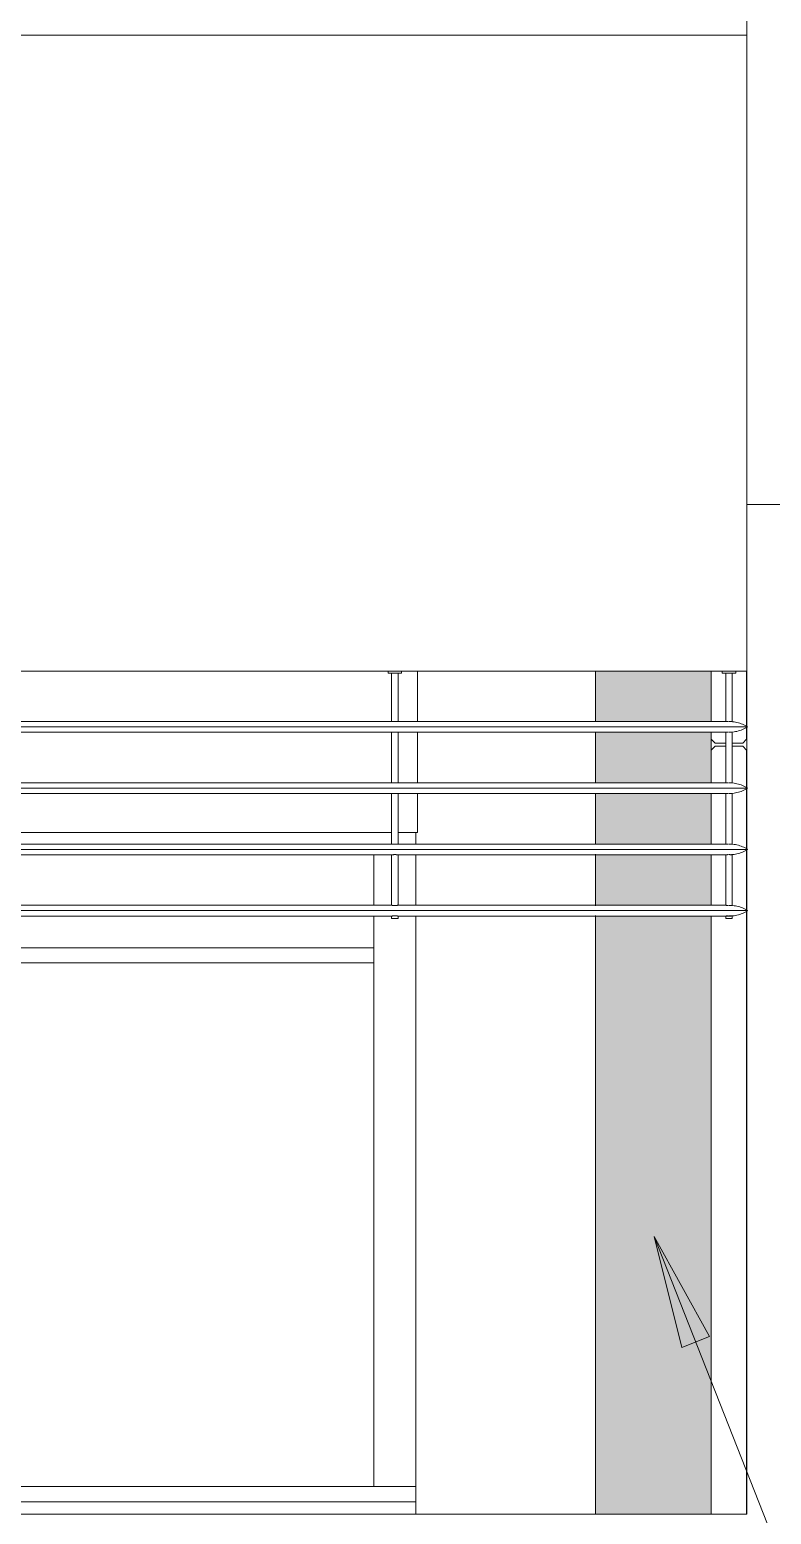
# Model space of a CAD drawing. Header units: metres. Extents: x -199 to 506, y -5 to 23.
# Drawn here: x 9.35 to 12.29, y 0 to 5.88 of the extents above; entities that cross this region are included whole.
import ezdxf

# ---------------------------------------------------------------- set-up
doc = ezdxf.new("R2010")
doc.units = ezdxf.units.M
doc.linetypes.add('01_Grid', pattern=[1.74, 1.2, -0.27, 0, -0.27])
for name, color, linetype, lineweight in [('03EJES-1', 1, '01_Grid', 5), ('06MUR', 8, 'Continuous', 9), ('06MUREXT', 92, 'Continuous', 9), ('26VENT', 144, 'Continuous', 5), ('29NOTAS-1', 10, 'Continuous', 5), ('46BANQ', 8, 'Continuous', 5), ('54ESTRUCTURA', 1, 'Continuous', 9), ('54ESTRUCTURA-1', 152, 'Continuous', 9), ('70LINEA', 1, 'Continuous', 13)]:
    doc.layers.add(name, color=color, linetype=linetype, lineweight=lineweight)

# ---------------------------------------------------------------- blocks, each defined once
blk = doc.blocks.new('Rectangular Mullion - 60x167-7717803-600rNorthElevEjeA Paint')
at = {"layer": '26VENT'}
for p, q in [((9.2624, 0.11), (10.8817, 0.11)), ((10.8817, 0.11), (10.8817, 0.05)), ((9.2624, 0.05), (10.8817, 0.05))]:
    blk.add_line(p, q, dxfattribs=at)
blk = doc.blocks.new('Rectangular Mullion - 167x167-7717812-600rNorthElevEjeA Paint')
at = {"layer": '26VENT'}
for p, q in [((10.7147, 2.4115), (10.7147, 2.6127)), ((10.8817, 2.4114), (10.8817, 2.6128)), ((10.7147, 2.2136), (10.7147, 2.37)), ((10.8817, 2.2136), (10.8817, 2.3701))]:
    blk.add_line(p, q, dxfattribs=at)
blk = doc.blocks.new('Rectangular Mullion - 167x167-7717813-600rNorthElevEjeA Paint')
at = {"layer": '26VENT'}
for p, q in [((10.7147, 0.11), (10.7147, 2.2136)), ((10.8817, 0.11), (10.8817, 2.2136)), ((10.8817, 0.11), (10.7147, 0.11))]:
    blk.add_line(p, q, dxfattribs=at)
blk = doc.blocks.new('Rectangular Mullion - 60x167-7717808-600rNorthElevEjeA Paint')
at = {"layer": '26VENT'}
blk.add_line((10.8817, 2.7), (10.8817, 2.6541), dxfattribs=at)
blk = doc.blocks.new('Rectangular Mullion - 60x167-7717809-600rNorthElevEjeA Paint')
at = {"layer": '26VENT'}
for p, q in [((10.7147, 2.2436), (9.2624, 2.2436)), ((10.7147, 2.2436), (10.7147, 2.1836)), ((10.7147, 2.1836), (9.2624, 2.1836))]:
    blk.add_line(p, q, dxfattribs=at)
blk = doc.blocks.new('Curtain Wall Curb-Concrete-01 - Curtain Wall Curb-Concrete-01-7040853-600rNorthElevEjeA Paint')
at = {"layer": '46BANQ'}
for p in [(6.3246, 0.05), (10.8817, 0)]:
    blk.add_line(p, (10.8817, 0.05), dxfattribs=at)
blk = doc.blocks.new('Solar Shade-Aluminium-01 - Solar Shade-Aluminium-01-7044055-600rNorthElevEjeA Paint')
at = {"layer": '06MUR'}
for p, q in [((10.7712, 3.34), (10.7712, 3.332)), ((10.8251, 3.332), (10.7712, 3.332)), ((10.7855, 3.332), (10.7855, 3.14)), ((10.8109, 3.14), (10.8109, 3.332)), ((10.8251, 3.332), (10.8251, 3.34)), ((12.0942, 3.34), (12.0942, 3.332)), ((12.1481, 3.332), (12.0942, 3.332)), ((12.1085, 3.332), (12.1085, 3.14)), ((12.1339, 3.1394), (12.1339, 3.332)), ((12.1339, 3.1394), (12.1339, 3.332)), ((12.1481, 3.332), (12.1481, 3.34)), ((0.339, 3.1187), (12.1952, 3.1187)), ((10.7855, 3.14), (9.2751, 3.14)), ((12.1085, 3.14), (10.8109, 3.14)), ((9.2751, 3.0974), (10.7855, 3.0974)), ((10.7855, 3.0974), (10.7855, 2.8974)), ((10.8109, 2.8974), (10.8109, 3.0974)), ((10.8109, 3.0974), (12.1085, 3.0974)), ((12.1085, 3.0974), (12.1085, 2.8974)), ((12.1339, 2.8968), (12.1339, 3.0979)), ((10.7855, 2.8974), (9.2751, 2.8974)), ((12.1085, 2.8974), (10.8109, 2.8974)), ((0.339, 2.876), (12.1952, 2.876)), ((9.2751, 2.8547), (10.7855, 2.8547)), ((10.7855, 2.8547), (10.7855, 2.6547)), ((10.8109, 2.6547), (10.8109, 2.8547)), ((10.8109, 2.8547), (12.1085, 2.8547)), ((12.1085, 2.8547), (12.1085, 2.6547)), ((12.1339, 2.6542), (12.1339, 2.8553)), ((10.7855, 2.6547), (9.2751, 2.6547)), ((12.1085, 2.6547), (10.8109, 2.6547)), ((0.339, 2.6334), (12.1952, 2.6334)), ((9.2751, 2.6121), (10.7855, 2.6121)), ((10.7855, 2.6121), (10.7855, 2.4121)), ((10.8109, 2.4121), (10.8109, 2.6121)), ((10.8109, 2.6121), (12.1085, 2.6121)), ((12.1085, 2.6121), (12.1085, 2.4121)), ((12.1339, 2.4115), (12.1339, 2.6127)), ((10.7855, 2.4121), (9.2751, 2.4121)), ((12.1085, 2.4121), (10.8109, 2.4121)), ((0.339, 2.3908), (12.1952, 2.3908)), ((9.2751, 2.3695), (10.7855, 2.3695)), ((10.7855, 2.3695), (10.7855, 2.36)), ((10.8109, 2.36), (10.7855, 2.36)), ((10.7855, 2.36), (10.8109, 2.36)), ((10.8109, 2.36), (10.8109, 2.3695)), ((10.8109, 2.3695), (12.1085, 2.3695)), ((12.1085, 2.37), (12.1085, 2.36)), ((12.1085, 2.37), (12.1085, 2.36)), ((12.1085, 2.37), (12.1085, 2.36)), ((12.1085, 2.37), (12.1085, 2.36)), ((12.1085, 2.3695), (12.1085, 2.36)), ((12.1339, 2.36), (12.1085, 2.36)), ((12.1085, 2.36), (12.1339, 2.36)), ((12.1339, 2.36), (12.1085, 2.36)), ((12.1085, 2.36), (12.1339, 2.36)), ((12.1339, 2.36), (12.1085, 2.36)), ((12.1085, 2.36), (12.1339, 2.36)), ((12.1339, 2.36), (12.1085, 2.36)), ((12.1085, 2.36), (12.1339, 2.36)), ((12.1339, 2.36), (12.1085, 2.36)), ((12.1085, 2.36), (12.1339, 2.36)), ((12.1339, 2.36), (12.1339, 2.37)), ((12.1339, 2.36), (12.1339, 2.37)), ((12.1339, 2.36), (12.1339, 2.37)), ((12.1339, 2.36), (12.1339, 2.37)), ((12.1339, 2.36), (12.1339, 2.37))]:
    blk.add_line(p, q, dxfattribs=at)
for points, knots in [([(10.7855, 3.14), (10.7855, 3.14), (10.7861, 3.1399), (10.788, 3.1398), (10.7899, 3.1397), (10.7922, 3.1395), (10.7944, 3.1395), (10.7962, 3.1394), (10.7981, 3.1394), (10.8002, 3.1394), (10.8025, 3.1395), (10.8045, 3.1396), (10.8064, 3.1397), (10.8079, 3.1398), (10.8092, 3.1399), (10.8105, 3.14), (10.8108, 3.14), (10.8109, 3.14)], [-1, -1, -1, -1, -0.861111, -0.791667, -0.722222, -0.652778, -0.583333, -0.548611, -0.513889, -0.444444, -0.388889, -0.333333, -0.277778, -0.222222, -0.166667, -0.111111, 0, 0, 0, 0]), ([(12.1085, 3.14), (12.1085, 3.14), (12.1087, 3.14), (12.1101, 3.1399), (12.1127, 3.1397), (12.1152, 3.1395), (12.116, 3.1395)], [-1, -1, -1, -1, -0.9, -0.8, -0.6, -0.510138, -0.510138, -0.510138, -0.510138]), ([(12.1301, 3.1397), (12.1313, 3.1396), (12.1327, 3.1395), (12.1334, 3.1395), (12.1336, 3.1394)], [-1, -1, -1, -1, -0.5, -0.25, -0.25, -0.25, -0.25]), ([(10.8109, 3.0974), (10.8108, 3.0974), (10.8103, 3.0974), (10.8083, 3.0976), (10.8064, 3.0977), (10.8041, 3.0978), (10.8019, 3.0979), (10.8001, 3.0979), (10.7983, 3.098), (10.7961, 3.0979), (10.7938, 3.0979), (10.7918, 3.0978), (10.79, 3.0977), (10.7884, 3.0976), (10.7871, 3.0975), (10.7862, 3.0974), (10.7856, 3.0974), (10.7855, 3.0974), (10.7855, 3.0974)], [-1, -1, -1, -1, -0.861111, -0.791667, -0.722222, -0.652778, -0.583333, -0.548611, -0.513889, -0.444444, -0.388889, -0.333333, -0.277778, -0.222222, -0.166667, -0.111111, -0.055556, 0, 0, 0, 0]), ([(12.116, 3.0979), (12.1152, 3.0978), (12.1135, 3.0977), (12.1114, 3.0976), (12.1097, 3.0975), (12.1087, 3.0974), (12.1085, 3.0974), (12.1085, 3.0974)], [-0.489862, -0.489862, -0.489862, -0.489862, -0.4, -0.3, -0.2, -0.1, 0, 0, 0, 0]), ([(12.1336, 3.0979), (12.1334, 3.0979), (12.1327, 3.0978), (12.1313, 3.0977), (12.1301, 3.0977)], [-0.75, -0.75, -0.75, -0.75, -0.5, 0, 0, 0, 0]), ([(10.7855, 2.8974), (10.7855, 2.8974), (10.7861, 2.8973), (10.788, 2.8972), (10.7899, 2.897), (10.7922, 2.8969), (10.7944, 2.8968), (10.7962, 2.8968), (10.7981, 2.8968), (10.8002, 2.8968), (10.8025, 2.8968), (10.8045, 2.8969), (10.8064, 2.897), (10.8079, 2.8971), (10.8092, 2.8972), (10.8105, 2.8973), (10.8108, 2.8974), (10.8109, 2.8974)], [-1, -1, -1, -1, -0.861111, -0.791667, -0.722222, -0.652778, -0.583333, -0.548611, -0.513889, -0.444444, -0.388889, -0.333333, -0.277778, -0.222222, -0.166667, -0.111111, 0, 0, 0, 0]), ([(12.1085, 2.8974), (12.1085, 2.8974), (12.1087, 2.8973), (12.1101, 2.8972), (12.1127, 2.897), (12.1152, 2.8969), (12.116, 2.8969)], [-1, -1, -1, -1, -0.9, -0.8, -0.6, -0.510138, -0.510138, -0.510138, -0.510138]), ([(12.1301, 2.8971), (12.1313, 2.897), (12.1327, 2.8969), (12.1334, 2.8968), (12.1336, 2.8968)], [-1, -1, -1, -1, -0.5, -0.25, -0.25, -0.25, -0.25]), ([(10.8109, 2.8547), (10.8108, 2.8547), (10.8103, 2.8548), (10.8083, 2.8549), (10.8064, 2.8551), (10.8041, 2.8552), (10.8019, 2.8553), (10.8001, 2.8553), (10.7983, 2.8553), (10.7961, 2.8553), (10.7938, 2.8552), (10.7918, 2.8552), (10.79, 2.8551), (10.7884, 2.855), (10.7871, 2.8549), (10.7862, 2.8548), (10.7856, 2.8547), (10.7855, 2.8547), (10.7855, 2.8547)], [-1, -1, -1, -1, -0.861111, -0.791667, -0.722222, -0.652778, -0.583333, -0.548611, -0.513889, -0.444444, -0.388889, -0.333333, -0.277778, -0.222222, -0.166667, -0.111111, -0.055556, 0, 0, 0, 0]), ([(12.116, 2.8552), (12.1152, 2.8552), (12.1135, 2.8551), (12.1114, 2.855), (12.1097, 2.8548), (12.1087, 2.8548), (12.1085, 2.8547), (12.1085, 2.8547)], [-0.489862, -0.489862, -0.489862, -0.489862, -0.4, -0.3, -0.2, -0.1, 0, 0, 0, 0]), ([(12.1336, 2.8553), (12.1334, 2.8553), (12.1327, 2.8552), (12.1313, 2.8551), (12.1301, 2.855)], [-0.75, -0.75, -0.75, -0.75, -0.5, 0, 0, 0, 0]), ([(10.7855, 2.6547), (10.7855, 2.6547), (10.7861, 2.6547), (10.788, 2.6545), (10.7899, 2.6544), (10.7922, 2.6543), (10.7944, 2.6542), (10.7962, 2.6542), (10.7981, 2.6541), (10.8002, 2.6542), (10.8025, 2.6542), (10.8045, 2.6543), (10.8064, 2.6544), (10.8079, 2.6545), (10.8092, 2.6546), (10.8105, 2.6547), (10.8108, 2.6547), (10.8109, 2.6547)], [-1, -1, -1, -1, -0.861111, -0.791667, -0.722222, -0.652778, -0.583333, -0.548611, -0.513889, -0.444444, -0.388889, -0.333333, -0.277778, -0.222222, -0.166667, -0.111111, 0, 0, 0, 0]), ([(12.1085, 2.6547), (12.1085, 2.6547), (12.1087, 2.6547), (12.1101, 2.6546), (12.1127, 2.6544), (12.1152, 2.6543), (12.116, 2.6542)], [-1, -1, -1, -1, -0.9, -0.8, -0.6, -0.510138, -0.510138, -0.510138, -0.510138]), ([(12.1301, 2.6544), (12.1313, 2.6544), (12.1327, 2.6543), (12.1334, 2.6542), (12.1336, 2.6542)], [-1, -1, -1, -1, -0.5, -0.25, -0.25, -0.25, -0.25]), ([(10.8109, 2.6121), (10.8108, 2.6121), (10.8103, 2.6122), (10.8083, 2.6123), (10.8064, 2.6124), (10.8041, 2.6126), (10.8019, 2.6126), (10.8001, 2.6127), (10.7983, 2.6127), (10.7961, 2.6127), (10.7938, 2.6126), (10.7918, 2.6125), (10.79, 2.6124), (10.7884, 2.6123), (10.7871, 2.6122), (10.7862, 2.6122), (10.7856, 2.6121), (10.7855, 2.6121), (10.7855, 2.6121)], [-1, -1, -1, -1, -0.861111, -0.791667, -0.722222, -0.652778, -0.583333, -0.548611, -0.513889, -0.444444, -0.388889, -0.333333, -0.277778, -0.222222, -0.166667, -0.111111, -0.055556, 0, 0, 0, 0]), ([(12.116, 2.6126), (12.1152, 2.6126), (12.1135, 2.6125), (12.1114, 2.6123), (12.1097, 2.6122), (12.1087, 2.6121), (12.1085, 2.6121), (12.1085, 2.6121)], [-0.489862, -0.489862, -0.489862, -0.489862, -0.4, -0.3, -0.2, -0.1, 0, 0, 0, 0]), ([(12.1336, 2.6127), (12.1334, 2.6126), (12.1327, 2.6126), (12.1313, 2.6125), (12.1301, 2.6124)], [-0.75, -0.75, -0.75, -0.75, -0.5, 0, 0, 0, 0]), ([(10.7855, 2.4121), (10.7855, 2.4121), (10.7861, 2.412), (10.788, 2.4119), (10.7899, 2.4118), (10.7922, 2.4116), (10.7944, 2.4116), (10.7962, 2.4115), (10.7981, 2.4115), (10.8002, 2.4115), (10.8025, 2.4116), (10.8045, 2.4117), (10.8064, 2.4118), (10.8079, 2.4119), (10.8092, 2.412), (10.8105, 2.4121), (10.8108, 2.4121), (10.8109, 2.4121)], [-1, -1, -1, -1, -0.861111, -0.791667, -0.722222, -0.652778, -0.583333, -0.548611, -0.513889, -0.444444, -0.388889, -0.333333, -0.277778, -0.222222, -0.166667, -0.111111, 0, 0, 0, 0]), ([(12.1085, 2.4121), (12.1085, 2.4121), (12.1087, 2.4121), (12.1101, 2.412), (12.1127, 2.4118), (12.1152, 2.4116), (12.116, 2.4116)], [-1, -1, -1, -1, -0.9, -0.8, -0.6, -0.510138, -0.510138, -0.510138, -0.510138]), ([(12.1301, 2.4118), (12.1313, 2.4117), (12.1327, 2.4116), (12.1334, 2.4116), (12.1336, 2.4115)], [-1, -1, -1, -1, -0.5, -0.25, -0.25, -0.25, -0.25]), ([(10.8109, 2.3695), (10.8108, 2.3695), (10.8103, 2.3695), (10.8083, 2.3697), (10.8064, 2.3698), (10.8041, 2.3699), (10.8019, 2.37), (10.8001, 2.37), (10.7983, 2.37), (10.7961, 2.37), (10.7938, 2.37), (10.7918, 2.3699), (10.79, 2.3698), (10.7884, 2.3697), (10.7871, 2.3696), (10.7862, 2.3695), (10.7856, 2.3695), (10.7855, 2.3695), (10.7855, 2.3695)], [-1, -1, -1, -1, -0.861111, -0.791667, -0.722222, -0.652778, -0.583333, -0.548611, -0.513889, -0.444444, -0.388889, -0.333333, -0.277778, -0.222222, -0.166667, -0.111111, -0.055556, 0, 0, 0, 0]), ([(10.7959, 2.37), (10.796, 2.37), (10.7966, 2.37), (10.7981, 2.37), (10.7995, 2.37), (10.8004, 2.37)], [-0.5555556, -0.5555556, -0.5555556, -0.5555556, -0.5486111, -0.5138889, -0.4444444, -0.4444444, -0.4444444, -0.4444444]), ([(12.1192, 2.37), (12.1172, 2.37), (12.1143, 2.3699), (12.1114, 2.3697), (12.1097, 2.3696), (12.1087, 2.3695), (12.1085, 2.3695), (12.1085, 2.3695)], [-0.6, -0.6, -0.6, -0.6, -0.4, -0.3, -0.2, -0.1, 0, 0, 0, 0]), ([(12.1122, 2.3698), (12.1129, 2.3697), (12.1144, 2.3696), (12.1181, 2.3695), (12.1232, 2.3694), (12.128, 2.3696), (12.1309, 2.3698), (12.1326, 2.3699), (12.1336, 2.37), (12.1338, 2.37), (12.1339, 2.37)], [-1, -1, -1, -1, -0.9, -0.8, -0.6, -0.4, -0.3, -0.2, -0.1, 0, 0, 0, 0]), ([(12.1148, 2.3696), (12.115, 2.3696), (12.1159, 2.3696), (12.1174, 2.3695), (12.1192, 2.3695), (12.1211, 2.3695), (12.1232, 2.3695), (12.1255, 2.3695), (12.1275, 2.3696), (12.1294, 2.3697), (12.1309, 2.3698), (12.1322, 2.3699), (12.1332, 2.37), (12.1337, 2.37), (12.1338, 2.37), (12.1339, 2.37)], [-0.6666667, -0.6666667, -0.6666667, -0.6666667, -0.6527778, -0.5833333, -0.5486111, -0.5138889, -0.4444444, -0.3888889, -0.3333333, -0.2777778, -0.2222222, -0.1666667, -0.1111111, -0.0555556, 0, 0, 0, 0]), ([(12.1339, 2.37), (12.1338, 2.37), (12.1332, 2.37), (12.1313, 2.3698), (12.1294, 2.3697), (12.1271, 2.3696), (12.1249, 2.3695), (12.1231, 2.3695), (12.1213, 2.3695), (12.1191, 2.3695), (12.1168, 2.3695), (12.1154, 2.3696), (12.1148, 2.3696)], [-1, -1, -1, -1, -0.8611111, -0.7916667, -0.7222222, -0.6527778, -0.5833333, -0.5486111, -0.5138889, -0.4444444, -0.3888889, -0.3333333, -0.3333333, -0.3333333, -0.3333333]), ([(12.1148, 2.3696), (12.115, 2.3696), (12.1159, 2.3696), (12.1174, 2.3695), (12.1192, 2.3695), (12.1211, 2.3695), (12.1232, 2.3695), (12.1255, 2.3695), (12.1275, 2.3696), (12.1294, 2.3697), (12.1309, 2.3698), (12.1322, 2.3699), (12.1332, 2.37), (12.1337, 2.37), (12.1338, 2.37), (12.1339, 2.37)], [-0.6666667, -0.6666667, -0.6666667, -0.6666667, -0.6527778, -0.5833333, -0.5486111, -0.5138889, -0.4444444, -0.3888889, -0.3333333, -0.2777778, -0.2222222, -0.1666667, -0.1111111, -0.0555556, 0, 0, 0, 0]), ([(12.1339, 2.37), (12.1338, 2.37), (12.1332, 2.37), (12.1313, 2.3698), (12.1294, 2.3697), (12.1271, 2.3696), (12.1249, 2.3695), (12.1231, 2.3695), (12.1213, 2.3695), (12.1191, 2.3695), (12.1168, 2.3695), (12.1154, 2.3696), (12.1148, 2.3696)], [-1, -1, -1, -1, -0.8611111, -0.7916667, -0.7222222, -0.6527778, -0.5833333, -0.5486111, -0.5138889, -0.4444444, -0.3888889, -0.3333333, -0.3333333, -0.3333333, -0.3333333]), ([(12.1148, 2.3696), (12.115, 2.3696), (12.1159, 2.3696), (12.1174, 2.3695), (12.1192, 2.3695), (12.1211, 2.3695), (12.1232, 2.3695), (12.1255, 2.3695), (12.1275, 2.3696), (12.1294, 2.3697), (12.1309, 2.3698), (12.1322, 2.3699), (12.1332, 2.37), (12.1337, 2.37), (12.1338, 2.37), (12.1339, 2.37)], [-0.6666667, -0.6666667, -0.6666667, -0.6666667, -0.6527778, -0.5833333, -0.5486111, -0.5138889, -0.4444444, -0.3888889, -0.3333333, -0.2777778, -0.2222222, -0.1666667, -0.1111111, -0.0555556, 0, 0, 0, 0]), ([(12.1339, 2.37), (12.1338, 2.37), (12.1332, 2.37), (12.1313, 2.3698), (12.1294, 2.3697), (12.1271, 2.3696), (12.1249, 2.3695), (12.1231, 2.3695), (12.1213, 2.3695), (12.1191, 2.3695), (12.1168, 2.3695), (12.1154, 2.3696), (12.1148, 2.3696)], [-1, -1, -1, -1, -0.8611111, -0.7916667, -0.7222222, -0.6527778, -0.5833333, -0.5486111, -0.5138889, -0.4444444, -0.3888889, -0.3333333, -0.3333333, -0.3333333, -0.3333333]), ([(12.1148, 2.3696), (12.115, 2.3696), (12.1159, 2.3696), (12.1174, 2.3695), (12.1192, 2.3695), (12.1211, 2.3695), (12.1232, 2.3695), (12.1255, 2.3695), (12.1275, 2.3696), (12.1294, 2.3697), (12.1309, 2.3698), (12.1322, 2.3699), (12.1332, 2.37), (12.1337, 2.37), (12.1338, 2.37), (12.1339, 2.37)], [-0.6666667, -0.6666667, -0.6666667, -0.6666667, -0.6527778, -0.5833333, -0.5486111, -0.5138889, -0.4444444, -0.3888889, -0.3333333, -0.2777778, -0.2222222, -0.1666667, -0.1111111, -0.0555556, 0, 0, 0, 0]), ([(12.1339, 2.37), (12.1338, 2.37), (12.1332, 2.37), (12.1313, 2.3698), (12.1294, 2.3697), (12.1271, 2.3696), (12.1249, 2.3695), (12.1231, 2.3695), (12.1213, 2.3695), (12.1191, 2.3695), (12.1168, 2.3695), (12.1154, 2.3696), (12.1148, 2.3696)], [-1, -1, -1, -1, -0.8611111, -0.7916667, -0.7222222, -0.6527778, -0.5833333, -0.5486111, -0.5138889, -0.4444444, -0.3888889, -0.3333333, -0.3333333, -0.3333333, -0.3333333]), ([(12.1336, 2.37), (12.1334, 2.37), (12.1327, 2.3699), (12.1313, 2.3698), (12.1301, 2.3698)], [-0.75, -0.75, -0.75, -0.75, -0.5, 0, 0, 0, 0])]:
    blk.add_open_spline(points, degree=3, knots=knots, dxfattribs=at)
for points in [[(12.1163, 3.1395), (12.1172, 3.1395), (12.1182, 3.1394), (12.1192, 3.1394)], [(12.1221, 3.1394), (12.1231, 3.1394), (12.1251, 3.1395), (12.1279, 3.1396), (12.1294, 3.1397), (12.1301, 3.1397)], [(12.1952, 3.1187), (12.1886, 3.1228), (12.175, 3.1299), (12.153, 3.137), (12.1378, 3.1392), (12.1301, 3.1397)], [(12.1301, 3.0977), (12.1378, 3.0982), (12.153, 3.1004), (12.175, 3.1075), (12.1886, 3.1146), (12.1952, 3.1187)], [(12.1339, 3.1394), (12.1338, 3.1394), (12.1337, 3.1394), (12.1335, 3.1395)], [(12.1192, 3.0979), (12.1182, 3.0979), (12.1172, 3.0979), (12.1163, 3.0979)], [(12.1301, 3.0977), (12.1294, 3.0977), (12.1279, 3.0978), (12.1251, 3.0979), (12.1231, 3.0979), (12.1221, 3.0979)], [(12.1163, 2.8969), (12.1172, 2.8968), (12.1182, 2.8968), (12.1192, 2.8968)], [(12.1221, 2.8968), (12.1231, 2.8968), (12.1251, 2.8968), (12.1279, 2.8969), (12.1294, 2.897), (12.1301, 2.8971)], [(12.1952, 2.876), (12.1886, 2.8801), (12.175, 2.8872), (12.153, 2.8943), (12.1378, 2.8966), (12.1301, 2.8971)], [(12.1192, 2.8553), (12.1182, 2.8553), (12.1172, 2.8553), (12.1163, 2.8552)], [(12.1301, 2.855), (12.1294, 2.8551), (12.1279, 2.8552), (12.1251, 2.8553), (12.1231, 2.8553), (12.1221, 2.8553)], [(12.1301, 2.855), (12.1378, 2.8555), (12.153, 2.8578), (12.175, 2.8649), (12.1886, 2.872), (12.1952, 2.876)], [(12.1163, 2.6542), (12.1172, 2.6542), (12.1182, 2.6542), (12.1192, 2.6542)], [(12.1221, 2.6542), (12.1231, 2.6542), (12.1251, 2.6542), (12.1279, 2.6543), (12.1294, 2.6544), (12.1301, 2.6544)], [(12.1952, 2.6334), (12.1886, 2.6375), (12.175, 2.6446), (12.153, 2.6517), (12.1378, 2.6539), (12.1301, 2.6544)], [(12.1192, 2.6127), (12.1182, 2.6126), (12.1172, 2.6126), (12.1163, 2.6126)], [(12.1301, 2.6124), (12.1294, 2.6124), (12.1279, 2.6125), (12.1251, 2.6126), (12.1231, 2.6127), (12.1221, 2.6127)], [(12.1301, 2.6124), (12.1378, 2.6129), (12.153, 2.6151), (12.175, 2.6222), (12.1886, 2.6293), (12.1952, 2.6334)], [(12.1163, 2.4116), (12.1172, 2.4116), (12.1182, 2.4115), (12.1192, 2.4115)], [(12.1221, 2.4115), (12.1231, 2.4115), (12.1251, 2.4116), (12.1279, 2.4117), (12.1294, 2.4118), (12.1301, 2.4118)], [(12.1952, 2.3908), (12.1886, 2.3949), (12.175, 2.402), (12.153, 2.4091), (12.1378, 2.4113), (12.1301, 2.4118)], [(12.1085, 2.3695), (12.1085, 2.3695), (12.1085, 2.3695), (12.1087, 2.3695)], [(12.1301, 2.3698), (12.1294, 2.3698), (12.1279, 2.3699), (12.1251, 2.37), (12.1231, 2.37), (12.1221, 2.37)], [(12.1301, 2.3698), (12.1378, 2.3702), (12.153, 2.3725), (12.175, 2.3796), (12.1886, 2.3867), (12.1952, 2.3908)]]:
    blk.add_open_spline(points, degree=3, dxfattribs=at)

msp = doc.modelspace()

# ---------------------------------------------------------------- hatches: boundary and pattern name
at = {"layer": '29NOTAS-1'}
msp.add_hatch(color=256, dxfattribs=at).paths.add_polyline_path([(11.8246, 1.1005), (11.9345, 0.6601), (12.0447, 0.7036)])
at = {"layer": '54ESTRUCTURA-1'}
h = msp.add_hatch(color=256, dxfattribs=at)
h.paths.add_polyline_path([(11.5931, 0), (11.8217, 0), (11.8217, 2.3695), (11.5931, 2.3695), (11.5931, 0.06)])
h.paths.add_polyline_path([(11.8217, 2.4115), (11.8217, 2.4115), (11.8106, 2.4115)])
h.paths.add_polyline_path([(11.8217, 2.4121), (11.8217, 2.6121), (11.5931, 2.6121), (11.5944, 2.4121), (11.8106, 2.4121)])
h.paths.add_polyline_path([(11.8217, 2.6542), (11.8217, 2.6542), (11.8095, 2.6542)])
h.paths.add_polyline_path([(11.8217, 2.6547), (11.8217, 2.8548), (11.5931, 2.8547), (11.5945, 2.6547), (11.8095, 2.6547)])
h.paths.add_polyline_path([(11.8217, 2.8968), (11.8217, 2.8968), (11.8084, 2.8968)])
h.paths.add_polyline_path([(11.8217, 2.8973), (11.8217, 3.0974), (11.5931, 3.0974), (11.5946, 2.8973), (11.8084, 2.8973)])
h.paths.add_polyline_path([(11.8217, 3.1394), (11.8217, 3.1394), (11.8072, 3.1394)])
h.paths.add_polyline_path([(11.8217, 3.14), (11.8217, 3.34), (11.5931, 3.34), (11.5947, 3.14), (11.8072, 3.14)])
h = msp.add_hatch(color=256, dxfattribs=at)
h.paths.add_polyline_path([(11.8412, 0), (12.0503, 0), (12.0491, 2.3695), (11.8217, 2.3695), (11.8217, 0)])
h.paths.add_polyline_path([(12.0503, 2.4115), (12.049, 2.4115), (12.049, 2.4115)])
h.paths.add_polyline_path([(12.0503, 2.4121), (12.0489, 2.6121), (11.8217, 2.6121), (11.8217, 2.4121), (12.049, 2.4121)])
h.paths.add_polyline_path([(12.0503, 2.6542), (12.0489, 2.6542), (12.0489, 2.6542)])
h.paths.add_polyline_path([(12.0503, 2.6547), (12.0488, 2.8548), (11.8217, 2.8547), (11.8217, 2.6547), (12.0489, 2.6547)])
h.paths.add_polyline_path([(12.0503, 2.8968), (12.0488, 2.8968), (12.0488, 2.8968)])
h.paths.add_polyline_path([(12.0503, 2.8973), (12.0487, 3.0974), (11.8217, 3.0974), (11.8217, 2.8973), (12.0488, 2.8973)])
h.paths.add_polyline_path([(12.0503, 3.1394), (12.0487, 3.1394), (12.0487, 3.1394)])
h.paths.add_polyline_path([(12.0503, 3.14), (12.0486, 3.34), (11.8217, 3.34), (11.8217, 3.14), (12.0487, 3.14)])

# ---------------------------------------------------------------- linework, layer by layer
at = {"layer": '03EJES-1'}
msp.add_line((12.192, -1.8192), (12.192, 20.1698), dxfattribs=at)
at = {"layer": '06MUREXT'}
for p, q in [((12.192, 3.1203), (12.192, 13)), ((15.692, 4), (12.192, 4)), ((0.339, 3.34), (12.192, 3.34)), ((10.8881, 3.34), (10.8881, 3.1393)), ((12.192, 3.1171), (12.192, 2.8777)), ((10.8881, 3.098), (10.8881, 2.8967)), ((10.8881, 2.8554), (10.8881, 2.7)), ((12.192, 2.8744), (12.192, 2.635)), ((9.2738, 2.7), (10.7862, 2.7)), ((10.8881, 2.7), (10.8096, 2.7)), ((12.192, 2.6318), (12.192, 2.3924)), ((12.192, 2.3891), (12.192, 0))]:
    msp.add_line(p, q, dxfattribs=at)
at = {"layer": '29NOTAS-1'}
for p, q in [((11.8246, 1.1005), (11.9345, 0.6601)), ((12.0447, 0.7036), (11.8246, 1.1005)), ((11.8246, 1.1005), (14.1068, -4.692)), ((11.9345, 0.6601), (12.0447, 0.7036))]:
    msp.add_line(p, q, dxfattribs=at)
at = {"layer": '46BANQ'}
msp.add_line((2.169, 0), (12.192, 0), dxfattribs=at)
at = {"layer": '54ESTRUCTURA'}
for p, q in [((11.5931, 3.34), (11.5931, 3.1381)), ((12.0503, 3.1388), (12.0503, 3.34)), ((11.5931, 3.0993), (11.5931, 2.8954)), ((12.0503, 2.8961), (12.0503, 3.0986)), ((11.5931, 2.8567), (11.5931, 2.6528)), ((12.0503, 2.6535), (12.0503, 2.856)), ((11.5931, 2.614), (11.5931, 2.4102)), ((12.0503, 2.4109), (12.0503, 2.6133)), ((11.5931, 2.3714), (11.5931, 0)), ((12.0503, 0), (12.0503, 2.3707))]:
    msp.add_line(p, q, dxfattribs=at)
at = {"layer": '70LINEA'}
for p, q in [((6.1177, 5.8583), (12.192, 5.8583)), ((12.192, 3.34), (12.192, 5.8583)), ((6.1177, 3.34), (12.192, 3.34)), ((12.0513, 3.34), (12.0513, 3.1388)), ((12.0513, 3.34), (12.0513, 3.1388)), ((12.191, 3.34), (12.191, 3.1208)), ((12.191, 3.34), (12.191, 3.1208)), ((12.192, 3.34), (12.192, 3.1203)), ((12.191, 3.1165), (12.191, 3.0697)), ((12.191, 3.1165), (12.191, 3.0697)), ((12.192, 3.1171), (12.192, 3.0697)), ((12.0513, 3.0697), (12.0503, 3.0697)), ((12.0513, 3.0986), (12.0513, 3.0697)), ((12.0513, 3.0986), (12.0513, 3.0697)), ((12.0513, 3.0697), (12.0666, 3.0544)), ((12.1757, 3.0544), (12.191, 3.0697)), ((12.192, 3.0697), (12.191, 3.0697)), ((12.0503, 3.0263), (12.0513, 3.0263)), ((12.0666, 3.0417), (12.0513, 3.0263)), ((12.0513, 2.8961), (12.0513, 3.0263)), ((12.0513, 3.0263), (12.0513, 2.8961)), ((12.0666, 3.0544), (12.109, 3.0544)), ((12.1091, 3.0417), (12.0666, 3.0417)), ((12.1331, 3.0544), (12.1757, 3.0544)), ((12.1757, 3.0417), (12.1331, 3.0417)), ((12.191, 3.0263), (12.1757, 3.0417)), ((12.191, 3.0263), (12.191, 2.8782)), ((12.191, 3.0263), (12.192, 3.0263)), ((12.191, 2.8782), (12.191, 3.0263)), ((12.192, 3.0263), (12.192, 2.8777)), ((12.0513, 2.6535), (12.0513, 2.856)), ((12.0513, 2.856), (12.0513, 2.6535)), ((12.191, 2.8739), (12.191, 2.6356)), ((12.191, 2.6356), (12.191, 2.8739)), ((12.192, 2.8744), (12.192, 2.635)), ((12.0513, 2.4109), (12.0513, 2.6133)), ((12.0513, 2.6133), (12.0513, 2.4109)), ((12.191, 2.6313), (12.191, 2.3929)), ((12.191, 2.3929), (12.191, 2.6313)), ((12.192, 2.6318), (12.192, 2.3924)), ((12.0513, 0), (12.0513, 2.3707)), ((12.0513, 2.3707), (12.0513, 0)), ((12.191, 2.3886), (12.191, 0)), ((12.191, 0), (12.191, 2.3886)), ((12.192, 2.3891), (12.192, 0))]:
    msp.add_line(p, q, dxfattribs=at)

# ---------------------------------------------------------------- block references
at = {"layer": '06MUR'}
msp.add_blockref('Solar Shade-Aluminium-01 - Solar Shade-Aluminium-01-7044055-600rNorthElevEjeA Paint', (0, 0), dxfattribs=at)
at = {"layer": '26VENT'}
for name in ['Rectangular Mullion - 60x167-7717808-600rNorthElevEjeA Paint', 'Rectangular Mullion - 167x167-7717812-600rNorthElevEjeA Paint', 'Rectangular Mullion - 60x167-7717809-600rNorthElevEjeA Paint', 'Rectangular Mullion - 167x167-7717813-600rNorthElevEjeA Paint', 'Rectangular Mullion - 60x167-7717803-600rNorthElevEjeA Paint']:
    msp.add_blockref(name, (0, 0), dxfattribs=at)
at = {"layer": '46BANQ'}
msp.add_blockref('Curtain Wall Curb-Concrete-01 - Curtain Wall Curb-Concrete-01-7040853-600rNorthElevEjeA Paint', (0, 0), dxfattribs=at)

doc.saveas('drawing.dxf')
